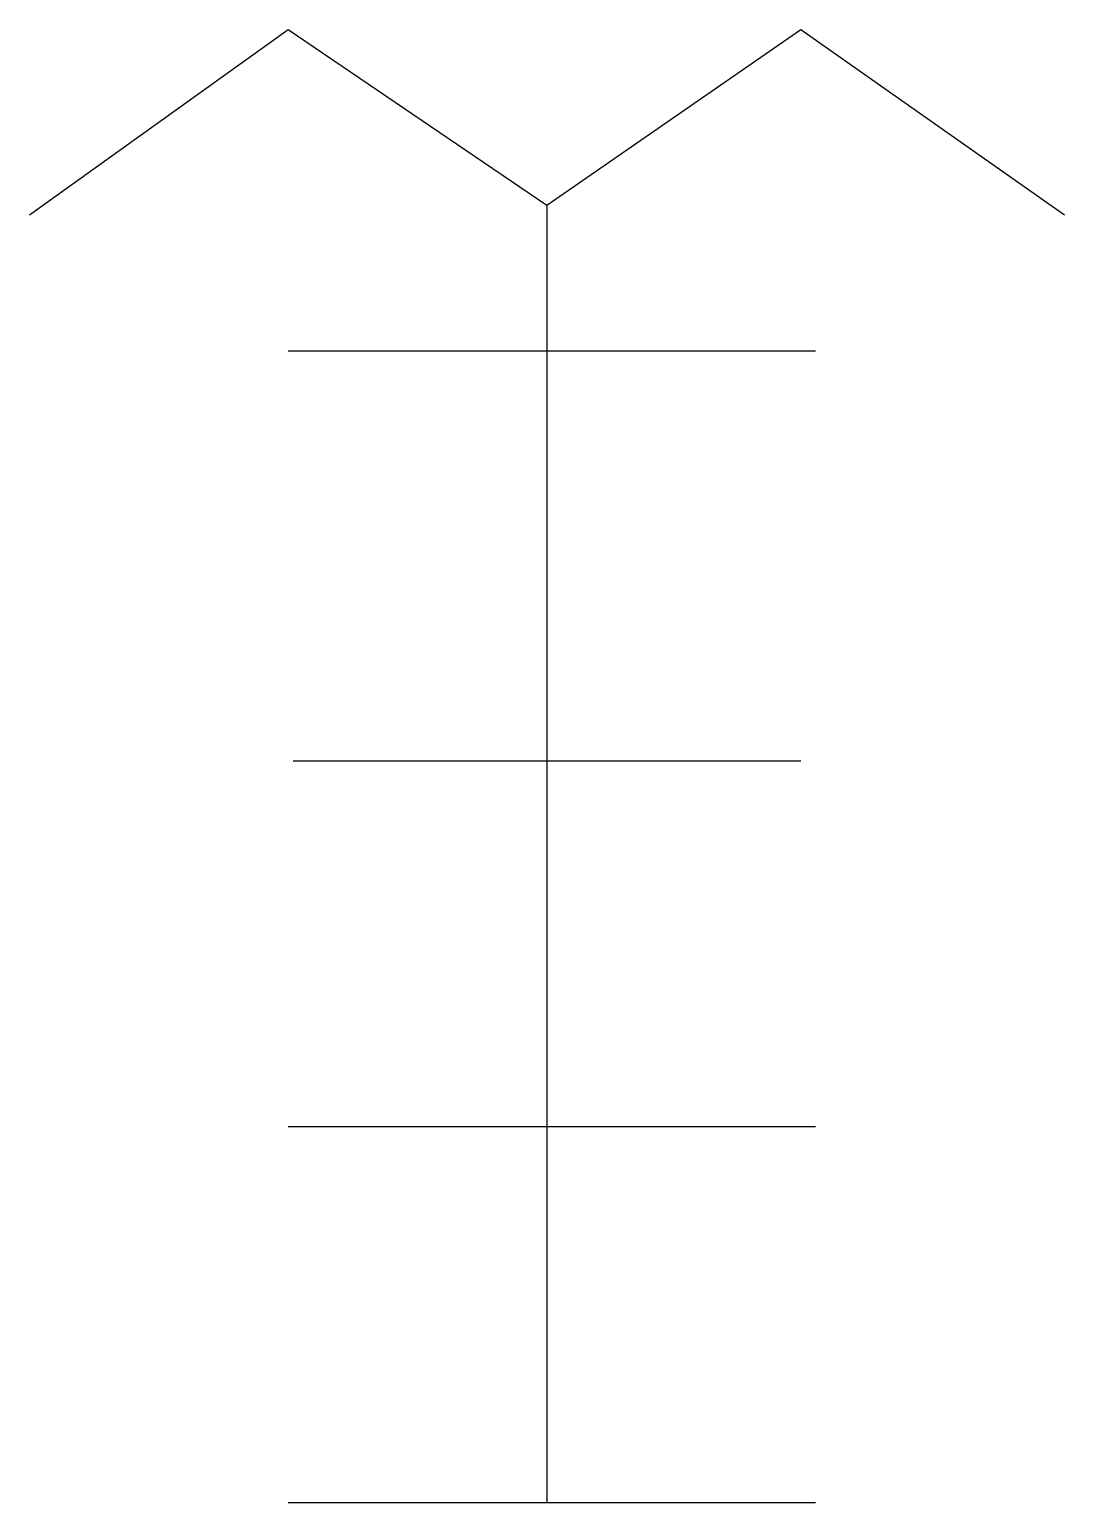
# Model space of a CAD drawing. Extents: x 0 to 1.13, y 0 to 1.61.
import ezdxf

# ---------------------------------------------------------------- set-up
doc = ezdxf.new("R2010")
doc.units = 0
doc.header["$MEASUREMENT"] = 0
doc.layers.add('GICAD_POUMIAN', color=7, linetype='CONTINUOUS')

msp = doc.modelspace()

# ---------------------------------------------------------------- linework, layer by layer
at = {"layer": 'GICAD_POUMIAN', "color": 7}
for p, q in [((0, 1.4038), (0.2821, 1.6058)), ((0.2821, 1.6058), (0.5642, 1.4144)), ((0.5642, 1.4144), (0.841, 1.6058)), ((0.841, 1.6058), (1.1284, 1.4038)), ((0.5642, 1.4144), (0.5642, 0)), ((0.2821, 1.2555), (0.857, 1.2555)), ((0.2874, 0.8082), (0.841, 0.8082)), ((0.2821, 0.4094), (0.857, 0.4094)), ((0.2821, -0.0005), (0.857, -0.0005))]:
    msp.add_line(p, q, dxfattribs=at)

doc.saveas('drawing.dxf')
